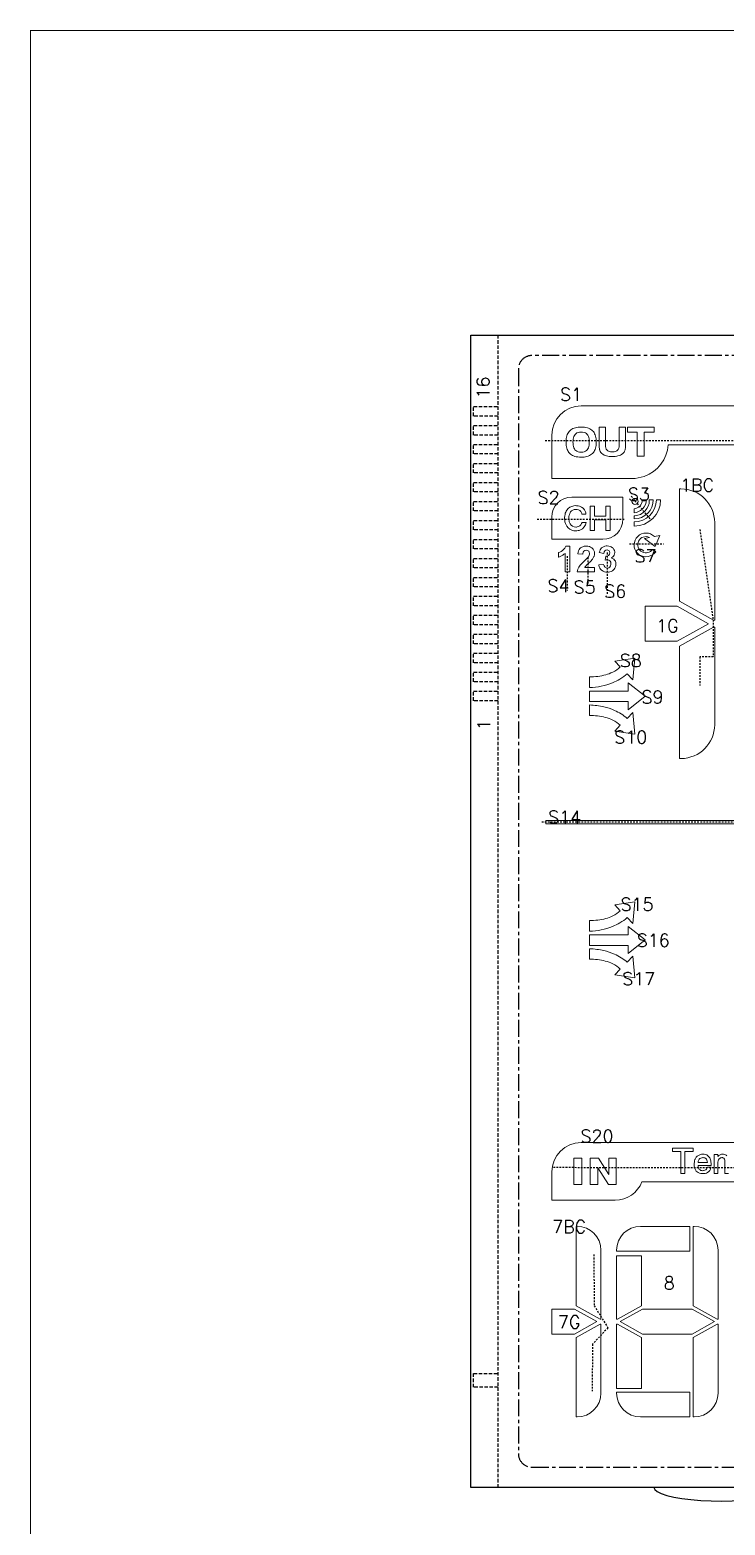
# Model space of a CAD drawing. Header units: millimetres. Extents: x 406 to 1082, y -777 to -474.
# Drawn here: x 579 to 630.2, y -709.3 to -599 of the extents above; entities that cross this region are included whole.
import ezdxf
from ezdxf.enums import TextEntityAlignment as Align

# ---------------------------------------------------------------- set-up
doc = ezdxf.new("R2010")
doc.units = ezdxf.units.MM
doc.linetypes.add('CENTER', pattern=[2, 1.25, -0.25, 0.25, -0.25])
doc.linetypes.add('HIDDEN', pattern=[0.375, 0.25, -0.125])
doc.layers.add('DL', color=11, linetype='Continuous')
doc.layers.add('SPEC', color=2, linetype='Continuous')
doc.styles.add('ROMANS', font='ROMANS.shx')

msp = doc.modelspace()

# ---------------------------------------------------------------- linework, layer by layer
msp.add_lwpolyline([(672.493, -621.55), (672.493, -706.55), (611.493, -706.55), (611.493, -621.55)], close=True)
at = {"linetype": 'HIDDEN'}
for points in [[(613.493, -706.55), (613.493, -621.55)], [(613.493, -627.51), (611.693, -627.51), (611.693, -626.81), (613.493, -626.81)], [(613.493, -628.91), (611.693, -628.91), (611.693, -628.21), (613.493, -628.21)], [(613.493, -630.31), (611.693, -630.31), (611.693, -629.61), (613.493, -629.61)], [(613.493, -631.71), (611.693, -631.71), (611.693, -631.01), (613.493, -631.01)], [(613.493, -633.11), (611.693, -633.11), (611.693, -632.41), (613.493, -632.41)], [(613.493, -634.51), (611.693, -634.51), (611.693, -633.81), (613.493, -633.81)], [(613.493, -635.91), (611.693, -635.91), (611.693, -635.21), (613.493, -635.21)], [(613.493, -637.31), (611.693, -637.31), (611.693, -636.61), (613.493, -636.61)], [(613.493, -638.71), (611.693, -638.71), (611.693, -638.01), (613.493, -638.01)], [(613.493, -640.11), (611.693, -640.11), (611.693, -639.41), (613.493, -639.41)], [(613.493, -641.51), (611.693, -641.51), (611.693, -640.81), (613.493, -640.81)], [(613.493, -642.91), (611.693, -642.91), (611.693, -642.21), (613.493, -642.21)], [(613.493, -644.31), (611.693, -644.31), (611.693, -643.61), (613.493, -643.61)], [(613.493, -645.71), (611.693, -645.71), (611.693, -645.01), (613.493, -645.01)], [(613.493, -647.11), (611.693, -647.11), (611.693, -646.41), (613.493, -646.41)], [(613.493, -648.51), (611.693, -648.51), (611.693, -647.81), (613.493, -647.81)], [(613.493, -699.146), (611.693, -699.146), (611.693, -698.146), (613.493, -698.146)]]:
    msp.add_lwpolyline(points, dxfattribs=at)
at = {"linetype": 'CENTER'}
msp.add_lwpolyline([(614.993, -624.05), (614.993, -704.05, 0.4142136), (615.993, -705.05), (667.993, -705.05, 0.4142136), (668.993, -704.05), (668.993, -624.05, 0.4142136), (667.993, -623.05), (615.993, -623.05, 0.4142136)], format="xyb", close=True, dxfattribs=at)
at = {"lineweight": 9}
for points in [[(623.375, -632.118, 0.0871092), (624.285, -631.959, 0.2946703), (626.046, -629.641), (666.53, -629.641), (666.53, -628.919, 0.4141296), (664.365, -626.754), (619.621, -626.754, 0.4141209), (617.456, -628.919), (617.456, -632.118)], [(626.881, -632.88), (626.881, -641.173), (629.393, -642.568), (629.474, -642.568), (629.474, -635.37, 0.4141282), (626.985, -632.88)], [(618.93, -633.497, 0.4141272), (617.456, -634.971), (617.456, -636.601), (621.228, -636.601, 0.4141272), (622.702, -635.127), (622.702, -633.497)], [(619.226, -635.978, -0.0372086), (619.095, -635.968, -0.2088208), (618.574, -635.646, -0.1229838), (618.412, -635.207, -0.0895234), (618.435, -634.766, -0.0875417), (618.565, -634.466, -0.2106314), (619.082, -634.132, -0.1140221), (619.501, -634.161, -0.2344311), (619.939, -634.578, -0.0527074), (619.981, -634.738), (619.677, -634.738, 0.0398684), (619.647, -634.654, 0.256206), (619.329, -634.408, 0.0449987), (619.226, -634.399, 0.2451777), (618.845, -634.589, 0.1026789), (618.737, -634.829, 0.106525), (618.733, -635.25, 0.0858546), (618.82, -635.472, 0.2693078), (619.226, -635.7, 0.0440129), (619.325, -635.691, 0.2473547), (619.652, -635.445, 0.0608754), (619.68, -635.358), (619.986, -635.358, -0.2693817), (619.566, -635.913, -0.1016228)], [(623.37, -633.808, -0.4141418), (623.594, -633.584, -0.4141418), (623.819, -633.808, -1)], [(625.177, -633.686, -0.4133164), (623.536, -635.326), (623.53, -635.326), (623.53, -635.634), (623.534, -635.634, 0.4136352), (625.485, -633.686)], [(624.651, -633.739, -0.1960727), (624.343, -634.51, -0.1963936), (623.592, -634.867), (623.536, -634.868), (623.536, -635.097, 0.4133654), (624.948, -633.685), (624.649, -633.685)], [(623.955, -634.147, -0.191568), (623.542, -634.345), (623.536, -634.345), (623.536, -634.651, 0.1772311), (624.134, -634.373), (624.163, -634.342, 0.190199), (624.433, -633.685), (624.129, -633.685), (624.127, -633.722, -0.1908483)], [(625.019, -637.643, 0.0473747), (625.126, -637.516), (624.887, -637.357, -0.3655924), (624.136, -637.54, -0.414149), (623.866, -636.737, -0.4141292), (624.669, -636.468), (624.302, -636.533), (625.095, -637.141), (625.438, -636.332), (625.033, -636.404, 0.4141394), (623.794, -636.39, 0.4141402), (623.78, -637.629, 0.4141294)], [(626.881, -652.775), (626.985, -652.775, 0.4141277), (629.474, -650.286), (629.474, -643.087), (629.393, -643.087), (626.881, -644.483)], [(621.936, -647.186, 0.0353371), (622.488, -646.911, 0.0446225), (623.022, -646.532), (623.43, -646.966), (623.576, -645.367), (622.103, -645.597), (622.513, -646.02, -0.0872548), (621.953, -646.41, -0.0437307), (621.435, -646.6, -0.0622478), (620.246, -646.753), (620.246, -647.539, 0.0864883)], [(621.953, -649.937, -0.0890301), (622.513, -650.327), (622.103, -650.749), (623.576, -650.98), (623.43, -649.382), (623.022, -649.816, 0.0685659), (622.08, -649.224, 0.0482334), (621.31, -648.959, 0.0398014), (620.246, -648.826), (620.246, -649.604, -0.0679718), (621.405, -649.739, -0.0459294)], [(621.953, -664.391, -0.0437307), (621.435, -664.582, -0.0622478), (620.246, -664.734), (620.246, -665.521, 0.0864883), (621.936, -665.167, 0.0353371), (622.488, -664.892, 0.0446225), (623.022, -664.513), (623.43, -664.947), (623.576, -663.348), (622.103, -663.579), (622.513, -664.001, -0.0872548)], [(622.08, -667.205, 0.0482334), (621.31, -666.94, 0.0398014), (620.246, -666.807), (620.246, -667.585, -0.0679718), (621.405, -667.72, -0.0459294), (621.953, -667.919, -0.0890301), (622.513, -668.308), (622.103, -668.731), (623.576, -668.961), (623.43, -667.363), (623.022, -667.797, 0.0685659)], [(664.365, -681.107), (619.621, -681.107, 0.4141209), (617.456, -683.272), (617.456, -685.346), (622.134, -685.346, 0.3096148), (624.108, -683.994), (666.53, -683.994), (666.53, -683.272, 0.4141296)], [(629.22, -682.794), (628.246, -682.794, 0.0769496), (628.275, -682.974, 0.2382813), (628.453, -683.158, 0.0874182), (628.609, -683.182, 0.0369865), (628.685, -683.171, 0.2436488), (628.908, -682.999, 0.0434474), (628.933, -682.931), (628.938, -682.914), (629.205, -682.914), (629.2, -682.943, -0.207405), (628.951, -683.326, -0.1039086), (628.764, -683.388, -0.0375945), (628.579, -683.4, -0.0722679), (628.348, -683.361, -0.1860549), (628.06, -683.128, -0.0984055), (627.969, -682.846, -0.0237687), (627.958, -682.73, -0.0778142), (628.019, -682.367, -0.0295136), (628.053, -682.286, -0.2000537), (628.368, -682.003, -0.0793429), (628.618, -681.959, -0.060607), (628.788, -681.981, -0.2131621), (629.107, -682.236, -0.0852012), (629.199, -682.518, -0.0383783), (629.22, -682.769)], [(628.589, -682.217, 0.0352199), (628.519, -682.228, 0.2240954), (628.301, -682.392, 0.0898478), (628.249, -682.565), (628.94, -682.565, 0.07406), (628.901, -682.404, 0.2718627), (628.672, -682.224, 0.0435248)], [(619.254, -693.146), (621.03, -694.132), (621.087, -694.132), (621.087, -689.045, 0.4141282), (619.328, -687.286), (619.254, -687.286)], [(627.633, -687.286), (624.003, -687.286, 0.4141339), (622.244, -689.045), (622.244, -689.118), (627.633, -689.118)], [(627.888, -693.146), (629.663, -694.132), (629.72, -694.132), (629.72, -689.045, 0.4141343), (627.961, -687.286), (627.888, -687.286)], [(621.03, -694.499), (619.254, -695.485), (619.254, -701.345), (619.328, -701.345, 0.4141277), (621.087, -699.586), (621.087, -694.499)], [(627.888, -695.485), (627.888, -701.345), (627.961, -701.345, 0.4141339), (629.72, -699.586), (629.72, -694.499), (629.663, -694.499)], [(627.633, -699.513), (622.244, -699.513), (622.244, -699.586, 0.4141343), (624.003, -701.345), (627.633, -701.345)]]:
    msp.add_lwpolyline(points, format="xyb", close=True, dxfattribs=at)
for points in [[(619.498, -630.542), (619.379, -630.531), (619.268, -630.514), (619.164, -630.489), (619.069, -630.457), (618.982, -630.417), (618.902, -630.371), (618.831, -630.318), (618.779, -630.271), (618.723, -630.207), (618.674, -630.137), (618.632, -630.059), (618.594, -629.973), (618.565, -629.88), (618.541, -629.779), (618.524, -629.672), (618.513, -629.557), (618.509, -629.435), (618.509, -629.413), (618.512, -629.291), (618.523, -629.178), (618.541, -629.071), (618.566, -628.972), (618.598, -628.88), (618.636, -628.795), (618.682, -628.717), (618.736, -628.647), (618.784, -628.594), (618.852, -628.536), (618.926, -628.485), (619.009, -628.441), (619.099, -628.405), (619.197, -628.374), (619.302, -628.353), (619.415, -628.336), (619.535, -628.328), (619.625, -628.326), (619.751, -628.33), (619.87, -628.34), (619.981, -628.358), (620.084, -628.383), (620.179, -628.415), (620.266, -628.454), (620.346, -628.501), (620.418, -628.554), (620.467, -628.598), (620.524, -628.661), (620.574, -628.733), (620.618, -628.812), (620.655, -628.898), (620.686, -628.992), (620.708, -629.092), (620.726, -629.2), (620.736, -629.314), (620.739, -629.435), (620.736, -629.556), (620.725, -629.672), (620.708, -629.779), (620.684, -629.88), (620.655, -629.973), (620.618, -630.06), (620.574, -630.138), (620.524, -630.21), (620.467, -630.273), (620.4, -630.332), (620.325, -630.383), (620.243, -630.428), (620.154, -630.465), (620.056, -630.495), (619.951, -630.519), (619.838, -630.534), (619.718, -630.543), (619.625, -630.545)], [(619.509, -630.17), (619.403, -630.148), (619.311, -630.111), (619.232, -630.06), (619.168, -629.993), (619.124, -629.927), (619.088, -629.848), (619.059, -629.758), (619.039, -629.656), (619.027, -629.541), (619.023, -629.415), (619.026, -629.33), (619.036, -629.216), (619.056, -629.112), (619.086, -629.021), (619.124, -628.94), (619.172, -628.871), (619.232, -628.812), (619.311, -628.76), (619.403, -628.721), (619.508, -628.699), (619.625, -628.692), (619.735, -628.698), (619.841, -628.719), (619.934, -628.755), (620.014, -628.807), (620.08, -628.873), (620.12, -628.93), (620.159, -629.008), (620.189, -629.097), (620.211, -629.197), (620.224, -629.31), (620.228, -629.435), (620.225, -629.539), (620.213, -629.653), (620.193, -629.755), (620.163, -629.847), (620.126, -629.926), (620.08, -629.994), (620.018, -630.057), (619.939, -630.11), (619.847, -630.147), (619.742, -630.169), (619.625, -630.177)], [(621.424, -628.342), (620.955, -628.342), (620.955, -629.707), (620.961, -629.821), (620.971, -629.917), (620.985, -629.998), (620.993, -630.028), (621.031, -630.127), (621.082, -630.205), (621.149, -630.272), (621.231, -630.334), (621.322, -630.385), (621.422, -630.427), (621.493, -630.449), (621.589, -630.471), (621.693, -630.486), (621.806, -630.495), (621.927, -630.498), (622.024, -630.496), (622.139, -630.488), (622.245, -630.474), (622.343, -630.453), (622.432, -630.427), (622.521, -630.391), (622.612, -630.339), (622.695, -630.277), (622.769, -630.205), (622.786, -630.182), (622.834, -630.097), (622.868, -629.992), (622.877, -629.948), (622.889, -629.857), (622.897, -629.751), (622.899, -629.63), (622.899, -628.342), (622.429, -628.342), (622.429, -629.619), (622.428, -629.672), (622.417, -629.791), (622.395, -629.892), (622.361, -629.974), (622.317, -630.037), (622.249, -630.089), (622.161, -630.125), (622.054, -630.147), (621.927, -630.154), (621.923, -630.154), (621.796, -630.147), (621.69, -630.124), (621.603, -630.088), (621.538, -630.035), (621.518, -630.013), (621.476, -629.943), (621.447, -629.853), (621.429, -629.746), (621.424, -629.619)], [(625.004, -628.703), (624.283, -628.703), (624.283, -630.466), (623.762, -630.466), (623.762, -628.703), (623.041, -628.703), (623.041, -628.342), (625.004, -628.342)], [(621.453, -635.947), (621.453, -635.164), (620.601, -635.164), (620.601, -635.947), (620.298, -635.947), (620.298, -634.151), (620.601, -634.151), (620.601, -634.888), (621.453, -634.888), (621.453, -634.151), (621.757, -634.151), (621.757, -635.947)], [(618.085, -637.873), (618.18, -637.827), (618.27, -637.773), (618.355, -637.711), (618.434, -637.643), (618.434, -639.013), (618.798, -639.013), (618.798, -637.109), (618.503, -637.109), (618.477, -637.169), (618.425, -637.256), (618.357, -637.338), (618.273, -637.411), (618.237, -637.439), (618.142, -637.504), (618.051, -637.554), (617.965, -637.589), (617.965, -637.918), (617.984, -637.913)], [(619.744, -637.661), (619.741, -637.707), (619.378, -637.671), (619.398, -637.551), (619.43, -637.446), (619.475, -637.356), (619.532, -637.283), (619.581, -637.239), (619.664, -637.187), (619.757, -637.147), (619.858, -637.121), (619.969, -637.11), (620.008, -637.109), (620.124, -637.116), (620.229, -637.138), (620.323, -637.174), (620.406, -637.224), (620.449, -637.26), (620.518, -637.339), (620.568, -637.427), (620.598, -637.524), (620.61, -637.63), (620.61, -637.637), (620.6, -637.744), (620.576, -637.845), (620.564, -637.88), (620.521, -637.968), (620.464, -638.059), (620.418, -638.123), (620.365, -638.184), (620.293, -638.258), (620.2, -638.347), (620.18, -638.365), (620.074, -638.464), (620, -638.535), (619.963, -638.575), (619.896, -638.661), (619.887, -638.676), (620.61, -638.676), (620.61, -639.013), (619.336, -639.013), (619.353, -638.911), (619.382, -638.81), (619.425, -638.713), (619.459, -638.65), (619.502, -638.587), (619.556, -638.518), (619.622, -638.442), (619.701, -638.358), (619.792, -638.269), (619.868, -638.195), (619.978, -638.092), (620.064, -638.006), (620.127, -637.938), (620.168, -637.888), (620.17, -637.885), (620.221, -637.786), (620.243, -637.688), (620.244, -637.662), (620.228, -637.553), (620.18, -637.475), (620.097, -637.425), (619.999, -637.41), (619.893, -637.429), (619.817, -637.479), (619.771, -637.553)], [(621.725, -637.7), (621.666, -637.781), (621.645, -637.797), (621.556, -637.836), (621.441, -637.845), (621.4, -638.142), (621.469, -638.126), (621.568, -638.115), (621.663, -638.134), (621.747, -638.195), (621.763, -638.214), (621.806, -638.302), (621.82, -638.413), (621.819, -638.457), (621.795, -638.561), (621.745, -638.643), (621.739, -638.649), (621.655, -638.708), (621.555, -638.728), (621.462, -638.712), (621.376, -638.657), (621.364, -638.644), (621.313, -638.561), (621.285, -638.451), (620.934, -638.494), (620.937, -638.523), (620.963, -638.628), (621.002, -638.722), (621.058, -638.806), (621.13, -638.881), (621.164, -638.909), (621.249, -638.961), (621.342, -638.999), (621.446, -639.023), (621.557, -639.03), (621.646, -639.025), (621.748, -639.005), (621.844, -638.97), (621.931, -638.919), (622.011, -638.854), (622.055, -638.807), (622.116, -638.722), (622.159, -638.632), (622.184, -638.533), (622.194, -638.428), (622.182, -638.317), (622.15, -638.221), (622.096, -638.134), (622.025, -638.064), (621.938, -638.01), (621.835, -637.978), (621.934, -637.914), (622.01, -637.842), (622.065, -637.763), (622.097, -637.674), (622.108, -637.579), (622.106, -637.54), (622.086, -637.441), (622.042, -637.349), (621.975, -637.263), (621.932, -637.223), (621.851, -637.166), (621.759, -637.125), (621.657, -637.1), (621.546, -637.092), (621.463, -637.097), (621.36, -637.116), (621.263, -637.151), (621.219, -637.174), (621.134, -637.235), (621.067, -637.312), (621.029, -637.377), (620.991, -637.474), (620.96, -637.588), (621.296, -637.645), (621.323, -637.536), (621.376, -637.457), (621.435, -637.413), (621.535, -637.391), (621.6, -637.4), (621.686, -637.448), (621.721, -637.497), (621.743, -637.601)], [(629.03, -642.828), (626.696, -641.531), (624.336, -641.531), (624.336, -644.124), (626.696, -644.124)], [(623.09, -648.579), (623.089, -649.174), (624.359, -648.179), (623.089, -647.194), (623.089, -647.796), (620.246, -647.796), (620.246, -648.576)], [(633.591, -657.34), (617.015, -657.34), (617.015, -657.582), (633.591, -657.582)], [(623.089, -665.778), (620.246, -665.778), (620.246, -666.557), (623.09, -666.561), (623.089, -667.155), (624.359, -666.161), (623.089, -665.175)], [(627.878, -681.769), (627.261, -681.769), (627.261, -683.381), (626.973, -683.381), (626.973, -681.769), (626.356, -681.769), (626.356, -681.511), (627.878, -681.511)], [(619.679, -684.201), (619.096, -684.201), (619.096, -682.252), (619.679, -682.252)], [(622.215, -684.201), (621.631, -684.201), (620.847, -682.979), (620.847, -684.201), (620.3, -684.201), (620.3, -682.252), (620.901, -682.252), (621.667, -683.458), (621.667, -682.252), (622.215, -682.252)], [(622.244, -689.468), (622.244, -694.132), (622.301, -694.132), (624.076, -693.146), (624.076, -689.468)], [(619.124, -695.232), (620.773, -694.315), (619.124, -693.399), (617.456, -693.399), (617.456, -695.232)], [(629.469, -694.315), (627.82, -693.399), (624.144, -693.399), (622.495, -694.315), (624.144, -695.232), (627.82, -695.232)], [(622.244, -699.258), (624.076, -699.258), (624.076, -695.485), (622.301, -694.499), (622.244, -694.499)]]:
    msp.add_lwpolyline(points, close=True, dxfattribs=at)
msp.add_lwpolyline([(630.493, -683.381), (630.215, -683.381), (630.215, -682.441, 0.0735874), (630.201, -682.331, 0.2935156), (630.085, -682.222, 0.0535163), (630.031, -682.217, 0.036686), (629.965, -682.225, 0.2309482), (629.765, -682.37, 0.1009179), (629.712, -682.559, 0.0202383), (629.707, -682.631), (629.707, -683.381), (629.429, -683.381), (629.429, -681.999), (629.698, -681.999), (629.698, -682.138, -0.2335848), (630.081, -681.959, -0.0288727), (630.137, -681.962, -0.1971847), (630.382, -682.093, -0.0451527)], format="xyb", dxfattribs=at)
msp.add_lwpolyline([(624.993, -706.55), (625.054, -706.707), (625.237, -706.859), (625.537, -707.004), (625.947, -707.138), (626.457, -707.257), (627.054, -707.359), (627.723, -707.441), (628.447, -707.501), (629.21, -707.538), (629.993, -707.55), (630.775, -707.538), (631.538, -707.501), (632.262, -707.441), (632.931, -707.359), (633.528, -707.257), (634.038, -707.138), (634.448, -707.004), (634.748, -706.859), (634.931, -706.707), (634.993, -706.55)])
at = {"layer": 'DL', "linetype": 'HIDDEN', "ltscale": 0.5}
for p, q in [((616.979, -629.318), (632.113, -629.318)), ((623.326, -633.432), (624.776, -635.188)), ((616.384, -635.126), (622.852, -635.126)), ((628.376, -635.884), (629.359, -642.549)), ((623.2, -636.95), (625.691, -636.95)), ((618.604, -637.855), (618.604, -640.391)), ((620.127, -637.938), (620.127, -640.039)), ((621.551, -637.588), (621.551, -640.624)), ((629.359, -642.549), (629.359, -645.281)), ((629.359, -645.281), (628.379, -645.281)), ((628.379, -645.281), (628.379, -647.382)), ((616.717, -657.451), (666.874, -657.451)), ((667.206, -683.045), (617.523, -682.955)), ((620.561, -689.372), (620.585, -693.147)), ((620.585, -693.147), (621.6, -694.776)), ((621.6, -694.776), (620.462, -695.977)), ((620.462, -695.977), (620.438, -699.438))]:
    msp.add_line(p, q, dxfattribs=at)
at = {"layer": 'SPEC', "lineweight": 30, "const_width": 0.0826}
msp.add_lwpolyline([(579.005, -776.519), (708.365, -776.519), (708.365, -599.067), (579.005, -599.067)], close=True, dxfattribs=at)

# ---------------------------------------------------------------- texts
at = {"style": 'ROMANS'}
for s, height, p in [('16', 0.9457, (612.397, -625.407)), ('1', 0.946, (612.449, -650.283))]:
    msp.add_text(s, height=height, rotation=90, dxfattribs=at).set_placement(p, align=Align.MIDDLE)
at = {"layer": 'DL', "linetype": 'HIDDEN', "style": 'ROMANS'}
for s, height, p in [('S1', 0.9457, (618.879, -625.911)), ('S2', 0.9457, (617.227, -633.525)), ('S3', 0.9457, (623.888, -633.283)), ('1BC', 0.9457, (628.18, -632.61)), ('S7', 0.9457, (624.374, -637.826)), ('S4', 0.9457, (617.944, -640.036)), ('S5', 0.9457, (619.883, -640.135)), ('S6', 0.9457, (622.139, -640.434)), ('1G', 0.9457, (625.98, -642.982)), ('S8', 0.9457, (623.279, -645.547)), ('S9', 0.9457, (624.887, -648.241)), ('S10', 0.9457, (623.287, -651.2)), ('S14', 0.9457, (618.409, -657.104)), ('S15', 0.9457, (623.751, -663.529)), ('S16', 0.9457, (624.94, -666.185)), ('S17', 0.9457, (623.878, -669.029)), ('S20', 0.9457, (620.793, -680.634)), ('7BC', 0.9457, (618.744, -687.31)), ('8', 0.946, (626.123, -691.463)), ('7G', 0.9457, (618.744, -694.348))]:
    msp.add_text(s, height=height, dxfattribs=at).set_placement(p, align=Align.MIDDLE)

doc.saveas('drawing.dxf')
